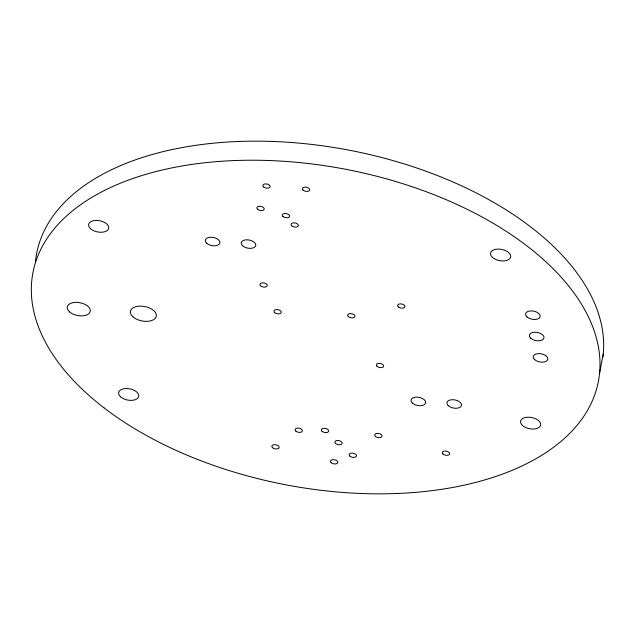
<?xml version="1.0" encoding="UTF-8"?>
<svg xmlns="http://www.w3.org/2000/svg" width="635" height="635" viewBox="0 0 635 635"><rect width="100%" height="100%" fill="white"/><g stroke="black" fill="none" stroke-linecap="round" stroke-linejoin="round"><path stroke-width="0.95" d="M599.583 373.15L603.25 354.092M35.417 261.85A287.909 160.576 10.9 0 1 337.439 148.082A287.909 160.576 10.9 0 1 602.925 356.981M120.499 396.772A10.231 5.707 10.9 0 0 137.906 398.018A10.231 5.707 10.9 0 0 127.627 388.572A10.231 5.707 10.9 0 0 120.499 396.772M90.48 228.663A10.231 5.707 10.9 0 0 107.886 229.902A10.231 5.707 10.9 0 0 97.607 220.456A10.231 5.707 10.9 0 0 90.48 228.663M522.446 425.458A10.231 5.707 10.9 0 0 539.853 426.696A10.231 5.707 10.9 0 0 529.574 417.251A10.231 5.707 10.9 0 0 522.446 425.458M492.427 257.342A10.231 5.707 10.9 0 0 509.834 258.588A10.231 5.707 10.9 0 0 499.554 249.134A10.231 5.707 10.9 0 0 492.427 257.342M69.429 311.785A11.692 6.525 10.9 0 0 89.321 313.206A11.692 6.525 10.9 0 0 77.573 302.411A11.692 6.525 10.9 0 0 69.429 311.785M132.858 316.73A13.152 7.334 10.9 0 0 155.242 318.325A13.152 7.334 10.9 0 0 142.026 306.181A13.152 7.334 10.9 0 0 132.858 316.73M303.07 190.111A3.715 2.072 10.9 0 0 309.388 190.564A3.715 2.072 10.9 0 0 305.657 187.134A3.715 2.072 10.9 0 0 303.07 190.111M282.98 216.479A3.715 2.072 10.9 0 0 289.29 216.932A3.715 2.072 10.9 0 0 285.567 213.503A3.715 2.072 10.9 0 0 282.98 216.479M375.388 436.348A3.715 2.072 10.9 0 0 381.706 436.801A3.715 2.072 10.9 0 0 377.976 433.372A3.715 2.072 10.9 0 0 375.388 436.348M335.558 443.46A3.715 2.072 10.9 0 0 341.876 443.913A3.715 2.072 10.9 0 0 338.145 440.484A3.715 2.072 10.9 0 0 335.558 443.46M272.534 447.683A3.715 2.072 10.9 0 0 278.852 448.127A3.715 2.072 10.9 0 0 275.122 444.698A3.715 2.072 10.9 0 0 272.534 447.683M260.644 285.837A3.715 2.072 10.9 0 0 266.954 286.29A3.715 2.072 10.9 0 0 263.231 282.861A3.715 2.072 10.9 0 0 260.644 285.837M274.63 312.563A3.715 2.072 10.9 0 0 280.94 313.015A3.715 2.072 10.9 0 0 277.209 309.586A3.715 2.072 10.9 0 0 274.63 312.563M377.063 366.347A3.715 2.072 10.9 0 0 383.373 366.792A3.715 2.072 10.9 0 0 379.643 363.363A3.715 2.072 10.9 0 0 377.063 366.347M322.048 431.292A3.715 2.072 10.9 0 0 328.366 431.744A3.715 2.072 10.9 0 0 324.636 428.315A3.715 2.072 10.9 0 0 322.048 431.292M349.861 456.105A3.715 2.072 10.9 0 0 356.179 456.549A3.715 2.072 10.9 0 0 352.449 453.128A3.715 2.072 10.9 0 0 349.861 456.105M263.517 186.88A3.715 2.072 10.9 0 0 269.835 187.325A3.715 2.072 10.9 0 0 266.105 183.896A3.715 2.072 10.9 0 0 263.517 186.88M291.735 225.822A3.715 2.072 10.9 0 0 298.045 226.266A3.715 2.072 10.9 0 0 294.315 222.845A3.715 2.072 10.9 0 0 291.735 225.822M348.329 316.579A3.715 2.072 10.9 0 0 354.647 317.024A3.715 2.072 10.9 0 0 350.917 313.603A3.715 2.072 10.9 0 0 348.329 316.579M398.328 306.864A3.715 2.072 10.9 0 0 404.638 307.316A3.715 2.072 10.9 0 0 400.907 303.887A3.715 2.072 10.9 0 0 398.328 306.864M257.596 209.272A3.715 2.072 10.9 0 0 263.914 209.725A3.715 2.072 10.9 0 0 260.183 206.296A3.715 2.072 10.9 0 0 257.596 209.272M295.791 431.086A3.715 2.072 10.9 0 0 302.109 431.53A3.715 2.072 10.9 0 0 298.379 428.101A3.715 2.072 10.9 0 0 295.791 431.086M331.192 462.653A3.715 2.072 10.9 0 0 337.51 463.106A3.715 2.072 10.9 0 0 333.78 459.676A3.715 2.072 10.9 0 0 331.192 462.653M443.032 454.033A3.715 2.072 10.9 0 0 449.35 454.485A3.715 2.072 10.9 0 0 445.619 451.056A3.715 2.072 10.9 0 0 443.032 454.033M412.393 403.114A7.422 4.143 10.9 0 0 425.029 404.011A7.422 4.143 10.9 0 0 417.568 397.161A7.422 4.143 10.9 0 0 412.393 403.114M206.685 243.213A7.422 4.143 10.9 0 0 219.321 244.11A7.422 4.143 10.9 0 0 211.86 237.252A7.422 4.143 10.9 0 0 206.685 243.213M242.578 245.769A7.422 4.143 10.9 0 0 255.206 246.674A7.422 4.143 10.9 0 0 247.745 239.816A7.422 4.143 10.9 0 0 242.578 245.769M526.939 316.865A7.422 4.143 10.9 0 0 539.567 317.77A7.422 4.143 10.9 0 0 532.114 310.912A7.422 4.143 10.9 0 0 526.939 316.865M530.749 338.217A7.422 4.143 10.9 0 0 543.385 339.114A7.422 4.143 10.9 0 0 535.924 332.264A7.422 4.143 10.9 0 0 530.749 338.217M534.567 359.569A7.422 4.143 10.9 0 0 547.195 360.466A7.422 4.143 10.9 0 0 539.734 353.616A7.422 4.143 10.9 0 0 534.567 359.569M448.286 405.678A7.422 4.143 10.9 0 0 460.915 406.575A7.422 4.143 10.9 0 0 453.453 399.717A7.422 4.143 10.9 0 0 448.286 405.678M103.918 407.773A287.909 160.576 10.9 0 0 585.883 413.067A287.909 160.576 10.9 0 0 257.191 160.242A287.909 160.576 10.9 0 0 103.918 407.773"/></g></svg>
